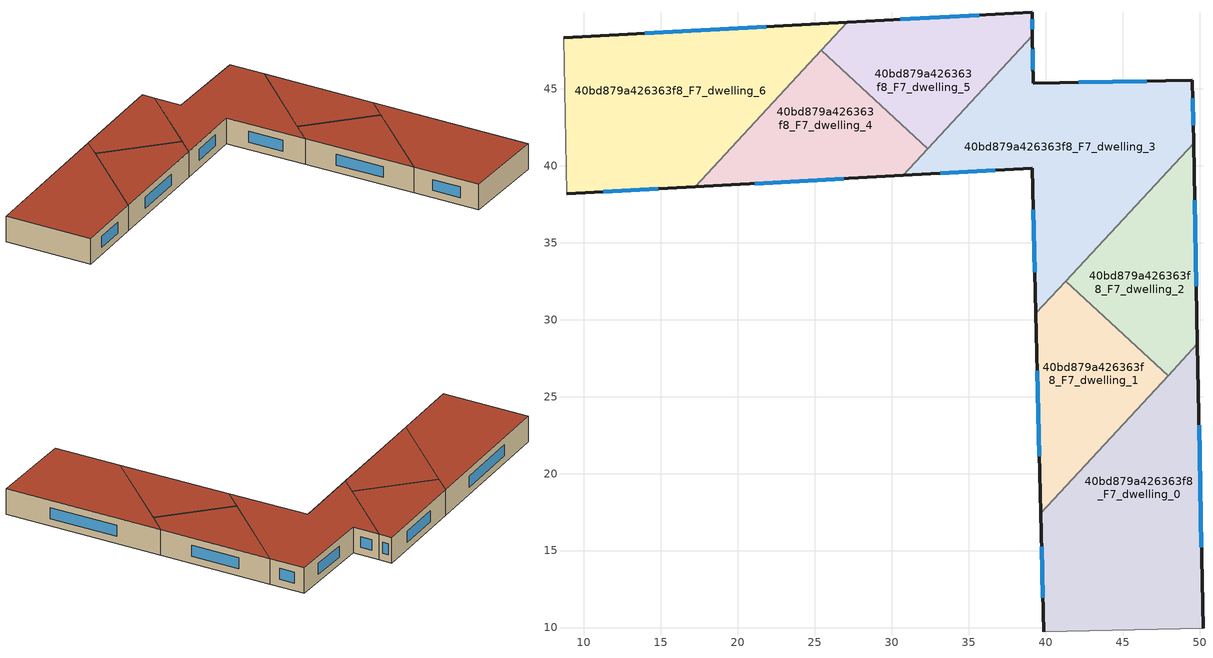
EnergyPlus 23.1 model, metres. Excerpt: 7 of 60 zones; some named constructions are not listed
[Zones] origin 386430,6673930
40bd879a426363f8_F7_dwelling_0
 floor to 40bd879a426363f8_F6_dwelling_0 (EU_floor_Construction): 49.86,28.43 50.22,9.95 39.88,9.73 39.69,17.44 z21
 wall outside (EU_wall_Construction): 50.22,9.95 49.86,28.43 / 39.69,17.44 39.88,9.73 z21:24
 wall adiabatic (EU_wall_Construction): 39.88,9.73 50.22,9.95 z21:24
 wall to 40bd879a426363f8_F7_dwelling_1 (EU_wall_Construction): 47.95,26.36 39.69,17.44 z21:24
 wall to 40bd879a426363f8_F7_dwelling_2 (EU_wall_Construction): 49.86,28.43 47.95,26.36 z21:24
 window (EU_Window_Construction): 50.12,15.23 49.96,23.15 / 39.74,15.24 39.82,11.93 z21.86:23.14
 roof outside (EU_roof_Construction): 50.22,9.95 49.86,28.43 39.69,17.44 39.88,9.73 z24
40bd879a426363f8_F7_dwelling_1
 floor to 40bd879a426363f8_F6_dwelling_1 (EU_floor_Construction): 47.95,26.36 39.69,17.44 39.37,30.4 41.31,32.5 z21
 wall outside (EU_wall_Construction): 39.37,30.4 39.69,17.44 z21:24
 wall to 40bd879a426363f8_F7_dwelling_2 (EU_wall_Construction): 47.95,26.36 41.31,32.5 z21:24
 wall to 40bd879a426363f8_F7_dwelling_3 (EU_wall_Construction): 41.31,32.5 39.37,30.4 z21:24
 window (EU_Window_Construction): 39.46,26.69 39.6,21.14 z21.86:23.14
 roof outside (EU_roof_Construction): 39.69,17.44 47.95,26.36 41.31,32.5 39.37,30.4 z24
40bd879a426363f8_F7_dwelling_2
 floor to 40bd879a426363f8_F6_dwelling_2 (EU_floor_Construction): 49.61,41.46 49.86,28.43 47.95,26.36 41.31,32.5 z21
 wall outside (EU_wall_Construction): 49.86,28.43 49.61,41.46 z21:24
 wall to 40bd879a426363f8_F7_dwelling_3 (EU_wall_Construction): 49.61,41.46 41.31,32.5 z21:24
 window (EU_Window_Construction): 49.79,32.15 49.68,37.74 z21.86:23.14
 roof outside (EU_roof_Construction): 47.95,26.36 49.86,28.43 49.61,41.46 41.31,32.5 z24
40bd879a426363f8_F7_dwelling_3
 floor to 40bd879a426363f8_F6_dwelling_3 (EU_floor_Construction): 49.53,45.54 49.61,41.46 39.37,30.4 39.13,39.82 30.75,39.36 39.14,48.43 39.18,45.34 z21
 wall outside (EU_wall_Construction): 30.75,39.36 39.13,39.82 39.37,30.4 / 49.61,41.46 49.53,45.54 39.18,45.34 39.14,48.43 z21:24
 wall to 40bd879a426363f8_F7_dwelling_5 (EU_wall_Construction): 39.14,48.43 32.35,41.09 z21:24
 wall to 40bd879a426363f8_F7_dwelling_4 (EU_wall_Construction): 32.35,41.09 30.75,39.36 z21:24
 window (EU_Window_Construction): 39.2,37.13 39.3,33.09 / 33.15,39.49 36.74,39.69 / 39.17,46.23 39.15,47.55 / 46.57,45.49 42.14,45.4 / 49.58,42.63 49.55,44.38 z21.86:23.14
 roof outside (EU_roof_Construction): 39.37,30.4 49.61,41.46 49.53,45.54 39.18,45.34 39.14,48.43 30.75,39.36 39.13,39.82 z24
40bd879a426363f8_F7_dwelling_4
 floor to 40bd879a426363f8_F6_dwelling_4 (EU_floor_Construction): 32.35,41.09 30.75,39.36 17.24,38.63 25.44,47.49 z21
 wall outside (EU_wall_Construction): 17.24,38.63 30.75,39.36 z21:24
 wall to 40bd879a426363f8_F7_dwelling_5 (EU_wall_Construction): 32.35,41.09 25.44,47.49 z21:24
 wall to 40bd879a426363f8_F7_dwelling_6 (EU_wall_Construction): 25.44,47.49 17.24,38.63 z21:24
 window (EU_Window_Construction): 21.1,38.84 26.89,39.15 z21.86:23.14
 roof outside (EU_roof_Construction): 30.75,39.36 32.35,41.09 25.44,47.49 17.24,38.63 z24
40bd879a426363f8_F7_dwelling_5
 floor to 40bd879a426363f8_F6_dwelling_5 (EU_floor_Construction): 39.12,49.96 39.14,48.43 32.35,41.09 25.44,47.49 27.12,49.31 z21
 wall outside (EU_wall_Construction): 39.14,48.43 39.12,49.96 27.12,49.31 z21:24
 wall to 40bd879a426363f8_F7_dwelling_6 (EU_wall_Construction): 27.12,49.31 25.44,47.49 z21:24
 window (EU_Window_Construction): 35.69,49.77 30.55,49.49 / 39.14,48.87 39.13,49.52 z21.86:23.14
 roof outside (EU_roof_Construction): 32.35,41.09 39.14,48.43 39.12,49.96 27.12,49.31 25.44,47.49 z24
40bd879a426363f8_F7_dwelling_6
 floor to 40bd879a426363f8_F6_dwelling_6 (EU_floor_Construction): 27.12,49.31 17.24,38.63 8.89,38.17 8.69,48.3 z21
 wall outside (EU_wall_Construction): 8.89,38.17 17.24,38.63 / 27.12,49.31 8.69,48.3 z21:24
 wall adiabatic (EU_wall_Construction): 8.69,48.3 8.89,38.17 z21:24
 window (EU_Window_Construction): 11.27,38.3 14.85,38.5 / 21.85,49.02 13.96,48.59 z21.86:23.14
 roof outside (EU_roof_Construction): 17.24,38.63 27.12,49.31 8.69,48.3 8.89,38.17 z24
[SCHEDULE:FILE] Column Number=1; Rows to Skip at Top=0; Number of Hours of Data=8760; Column Separator=Comma; Interpolate to Timestep=No; Minutes per Item=60; Adjust Schedule for Daylight Savings=Yes
Name | File
EU_Step8_GainSchedule_40bd879a426363f8_F3_dwelling_1_f000 | ../../schedules/40bd879a426363f8/40bd879a426363f8_F3_dwelling_1_f000_gain.csv
EU_Step8_GainSchedule_40bd879a426363f8_F3_dwelling_2_f000 | ../../schedules/40bd879a426363f8/40bd879a426363f8_F3_dwelling_2_f000_gain.csv
EU_Step8_GainSchedule_40bd879a426363f8_F3_dwelling_3_f000 | ../../schedules/40bd879a426363f8/40bd879a426363f8_F3_dwelling_3_f000_gain.csv
EU_Step8_GainSchedule_40bd879a426363f8_F3_dwelling_4_f000 | ../../schedules/40bd879a426363f8/40bd879a426363f8_F3_dwelling_4_f000_gain.csv
EU_Step8_GainSchedule_40bd879a426363f8_F3_dwelling_5_f000 | ../../schedules/40bd879a426363f8/40bd879a426363f8_F3_dwelling_5_f000_gain.csv
EU_Step8_GainSchedule_40bd879a426363f8_F3_dwelling_6_f000 | ../../schedules/40bd879a426363f8/40bd879a426363f8_F3_dwelling_6_f000_gain.csv
EU_Step8_GainSchedule_40bd879a426363f8_F3_dwelling_7_f000 | ../../schedules/40bd879a426363f8/40bd879a426363f8_F3_dwelling_7_f000_gain.csv
